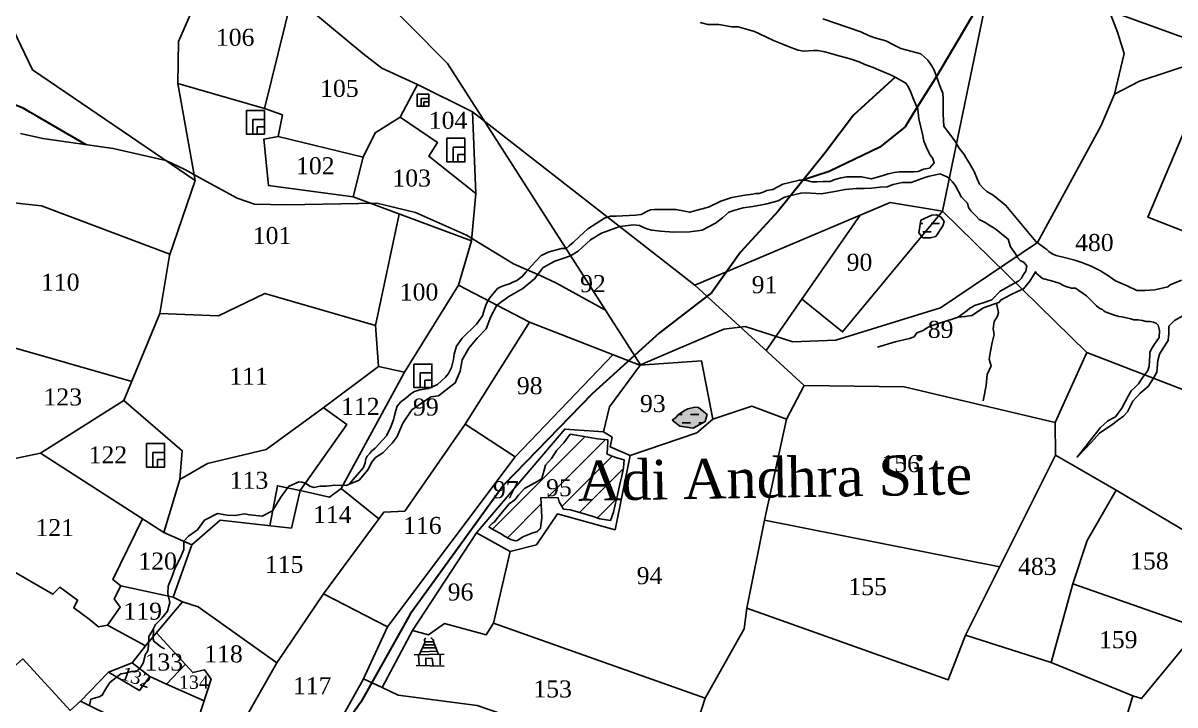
# Model space of a CAD drawing. Header units: inches. Extents: x 52 to 875, y -20 to 782.
# Drawn here: x 637.8 to 724.5, y 575.3 to 626.7 of the extents above; entities that cross this region are included whole.
import ezdxf

# ---------------------------------------------------------------- set-up
doc = ezdxf.new("R2010")
doc.units = ezdxf.units.IN
doc.header["$MEASUREMENT"] = 0
doc.linetypes.add('ACAD_ISO02W100', pattern=[15, 12, -3])
doc.linetypes.add('ACAD_ISO07W100', pattern=[3, 0, -3])
for name, color, linetype in [('CARTTRACK', 30, 'ACAD_ISO02W100'), ('NALA', 4, 'Continuous'), ('SQUAREWELL', 5, 'Continuous'), ('SURVEY_BND', 7, 'Continuous'), ('SURVEY_NO', 7, 'Continuous'), ('VILLAGE_AREA', 1, 'Continuous'), ('WATER_BODY', 4, 'Continuous')]:
    doc.layers.add(name, color=color, linetype=linetype)
doc.layers.add('FOOTPATH', color=150, linetype='ACAD_ISO07W100', lineweight=30)
doc.styles.get("Standard").update_dxf_attribs({"font": 'TIMES.TTF'})
pattern_1 = [(180, (-470.0725, 177.2036), (-0.625, -0.625), [0.625, -0.625])]

# ---------------------------------------------------------------- blocks, each defined once
blk = doc.blocks.new('1')
at = {"layer": 'CARTTRACK', "linetype": 'ByBlock'}
for points in [[(113.9117, 40.1984), (113.8781, 40.2857), (113.8138, 40.2857), (113.7713, 40.1903)], [(113.8036, 40.2627), (113.8826, 40.2648)], [(113.7309, 40.1894), (113.958, 40.1946)], [(113.7643, 40.1902), (113.7683, 40.1076)], [(113.7801, 40.2101), (113.9102, 40.2151)], [(113.7942, 40.2417), (113.8949, 40.2421)], [(113.9266, 40.1939), (113.9281, 40.1126)], [(113.7466, 40.108), (113.9565, 40.1035)], [(113.875, 40.1053), (113.8669, 40.1612), (113.8184, 40.1623), (113.8198, 40.1065)]]:
    blk.add_lwpolyline(points, dxfattribs=at)
for centre, radius, start, end in [((113.8273, 40.2976), 0.0179, 118.36159, 221.34343), ((113.8483, 40.2869), 0.0298, 357.78021, 75.61092)]:
    blk.add_arc(centre, radius, start, end, dxfattribs=at)

msp = doc.modelspace()

# ---------------------------------------------------------------- hatches: boundary and pattern name
at = {"layer": 'VILLAGE_AREA', "linetype": 'ByBlock'}
h = msp.add_hatch(dxfattribs=at)
h.set_pattern_fill('ANSI31', color=256, scale=10, angle=180, style=0)
h.set_pattern_definition([(225, (-470.0725, 177.2036), (0.8838835, -0.8838835), [])])
h.paths.add_polyline_path([(673.676, 589.577), (673.255, 589.087), (673.115, 588.993), (672.873, 588.721), (673.216, 588.511), (673.411, 588.402), (673.605, 588.308), (673.8, 588.215), (673.964, 588.091), (674.096, 587.997), (674.377, 587.857), (674.517, 587.771), (674.688, 587.74), (674.868, 587.67), (675.023, 587.709), (675.421, 587.974), (676.169, 588.277), (676.527, 588.379), (676.745, 588.596), (676.865, 589.435), (676.775, 590.95), (678.08, 590.919), (678.157, 590.62), (678.495, 590.068), (679.005, 590.001), (679.796, 589.794), (680.648, 589.548), (681.232, 589.341), (682.038, 589.218), (682.261, 589.832), (682.407, 590.523), (682.56, 591.113), (682.722, 591.938), (682.875, 592.544), (683.021, 593.166), (683.059, 593.768), (682.59, 593.907), (682.068, 594.075), (681.745, 594.244), (681.807, 594.582), (681.838, 595.28), (681.05, 595.37), (679.904, 595.556), (678.995, 595.706), (678.509, 595.071), (677.999, 594.511), (677.575, 593.877), (677.127, 593.367), (676.848, 592.378), (676.567, 592.183), (675.554, 591.611), (675.11, 591.129), (674.829, 590.778), (674.401, 590.459)])
h.paths.add_polyline_path([(676.858, 592.642), (679.193, 592.642), (679.193, 590.693), (676.858, 590.693)], flags=25)
h.paths.add_polyline_path([(679.257, 590.31), (692.518, 590.536), (692.483, 592.578), (679.222, 592.353)], flags=9)
at = {"layer": 'WATER_BODY', "linetype": 'ByBlock'}
h = msp.add_hatch(dxfattribs=at)
h.set_pattern_fill('DASH', color=256, scale=5, angle=180, style=0)
h.set_pattern_definition(pattern_1)
h.paths.add_polyline_path([(707.056, 611.416), (707.166, 611.737), (706.946, 612.05), (706.728, 612.154), (705.461, 610.621), (705.559, 610.495), (706.117, 610.495), (706.523, 610.605)])
h.paths.add_polyline_path([(706.728, 612.154), (706.574, 612.228), (706.244, 612.211), (705.407, 611.83), (705.263, 610.875), (705.461, 610.621)])
h = msp.add_hatch(dxfattribs=at)
h.set_pattern_fill('DASH', color=256, scale=10, style=0)
h.paths.add_polyline_path([(584.601, 346.356), (584.433, 346.797), (584.342, 347.051), (584.068, 347.375), (583.912, 347.596), (583.657, 347.831), (583.475, 348.002), (583.365, 348.093), (583.131, 348.193), (582.991, 348.311), (582.819, 348.406), (582.591, 348.478), (582.234, 348.55), (581.995, 348.642), (581.77, 348.649), (581.504, 348.596), (581.009, 348.405), (580.762, 348.216), (580.576, 347.912), (580.545, 347.583), (580.53, 347.158), (580.713, 346.633), (580.96, 346.319), (581.272, 345.829), (581.439, 345.476), (581.705, 345.282), (581.877, 345.092), (582.048, 344.982), (582.331, 344.872), (582.658, 344.781), (583.095, 344.724), (583.601, 344.751), (584.068, 344.963), (584.22, 345.13), (584.369, 345.286), (584.452, 345.461), (584.574, 345.942), (584.623, 346.048)])
h.paths.add_polyline_path([(616.328, 353.571), (616.221, 354.069), (616.135, 354.443), (615.991, 354.689), (615.793, 354.991), (615.68, 355.124), (615.546, 355.215), (615.386, 355.317), (615.118, 355.381), (614.706, 355.328), (614.47, 355.226), (614.197, 355.05), (613.855, 354.675), (613.662, 354.06), (613.624, 353.72), (613.683, 353.442), (613.726, 352.913), (614.004, 352.528), (614.202, 352.298), (614.486, 352.105), (614.866, 351.918), (615.294, 351.789), (615.61, 351.725), (615.835, 351.708), (615.974, 351.847), (616.065, 352.066), (616.119, 352.307), (616.172, 352.702), (616.242, 353.117)])
h.paths.add_polyline_path([(366.628, 584.481), (366.449, 585.31), (366.24, 585.858), (365.96, 586.325), (365.78, 586.394), (365.525, 586.57), (365.276, 586.574), (364.942, 586.574), (364.652, 586.35), (364.21, 585.984), (363.895, 585.596), (363.518, 585.161), (363.173, 584.717), (362.696, 584.325), (362.085, 583.956), (361.695, 583.673), (361.259, 583.282), (360.997, 582.702), (360.997, 582.121), (361.142, 581.652), (361.373, 581.435), (361.568, 581.299), (362.245, 581.236), (362.621, 581.25), (363.078, 581.263), (363.883, 581.579), (364.235, 581.76), (364.47, 581.923), (364.984, 582.137), (365.54, 582.53), (365.771, 582.819), (366.25, 583.32), (366.335, 583.498), (366.447, 583.726)])
h.paths.add_polyline_path([(689.311, 597.19), (688.652, 597.72), (688.384, 597.757), (687.853, 597.629), (687.603, 597.495), (687.115, 597.178), (686.944, 596.958), (686.682, 596.775), (687.261, 596.318), (688.262, 596.178), (689.153, 596.66)])
h = msp.add_hatch(dxfattribs=at)
h.set_pattern_fill('DASH', color=256, scale=5, angle=180, style=0)
h.set_pattern_definition(pattern_1)
h.paths.add_polyline_path([(687.853, 597.629), (687.603, 597.495), (687.115, 597.178), (686.944, 596.958), (686.682, 596.775), (687.261, 596.318), (688.262, 596.178), (689.153, 596.66), (689.311, 597.19), (688.652, 597.72), (688.384, 597.757)])

# ---------------------------------------------------------------- linework, layer by layer
at = {"layer": 'CARTTRACK', "linetype": 'ByBlock'}
for points in [[(719.983, 621.337), (720.719, 624.405), (720.226, 626.003), (719.119, 628.892), (716.535, 634.363), (714.65, 639.68), (716.734, 645.464), (717.24, 648.292), (716.674, 650.614), (716.915, 652.865), (718.018, 655.544), (720.044, 660.827), (720.789, 663.476), (722.517, 665.828), (725.798, 669.478)], [(726.059, 623.694), (721.869, 622.312), (719.983, 621.337), (718.971, 618.925), (714.195, 610.145), (706.877, 605.244), (698.999, 602.797), (695.774, 602.675), (692.183, 603.817), (690.566, 603.613), (684.295, 600.925), (669.761, 623.63), (663.942, 629.508)], [(681.652, 605.054), (677.902, 607.12), (676.734, 607.656), (674.722, 608.537), (671.177, 610.7), (667.332, 612.421), (664.439, 613.129), (657.656, 612.995), (655.208, 613.051), (653.905, 613.492), (651.319, 614.908), (649.959, 615.655), (648.533, 616.321), (644.575, 617.224), (639.272, 617.98), (637.586, 618.363)]]:
    msp.add_lwpolyline(points, dxfattribs=at)
at = {"layer": 'FOOTPATH', "linetype": 'ByBlock'}
for points in [[(714.713, 639.503), (712.87, 636.058), (711.508, 631.039), (708.269, 625.504), (706.584, 622.65), (704.887, 619.95), (704.229, 618.871), (702.305, 617.324), (698.502, 615.494), (696.487, 614.859)], [(642.534, 617.515), (638.809, 619.676), (638.285, 619.975), (637.785, 620.275), (637.085, 620.562), (635.972, 621.012), (635.51, 621.249), (633.789, 622.167), (632.726, 622.617), (631.751, 623.203), (630.889, 623.553), (630.014, 623.878), (628.183, 624.629), (625.789, 625.226), (625.008, 625.455), (622.896, 625.892), (619.171, 626.667), (616.735, 626.42), (615.667, 626.64), (614.934, 626.441)], [(703.464, 622.6), (700.33, 619.743), (698.171, 616.881), (694.65, 612.519), (691.833, 609.424), (689.674, 606.375), (685.726, 603.356), (680.656, 598.759), (673.983, 591.887), (666.936, 582.156), (663.22, 575.528), (661.342, 572.855), (657.775, 570.228), (658.197, 564.254), (659.859, 557.939), (659.988, 552.543)]]:
    msp.add_lwpolyline(points, dxfattribs=at)
at = {"layer": 'NALA'}
for points in [[(662.337, 591.949), (663.432, 593.197), (663.546, 593.56), (663.598, 593.851), (663.702, 594.048), (663.868, 594.235), (664.024, 594.422), (664.305, 594.651), (665.167, 595.595), (665.489, 596.27), (665.677, 596.785), (665.75, 597.128), (665.853, 597.501), (665.968, 597.813), (666.228, 598.145), (666.602, 598.425), (666.996, 598.747), (667.256, 598.924), (667.672, 599.059), (668.316, 599.142), (668.991, 599.453), (669.611, 600), (669.839, 600.291), (670.047, 600.727), (670.213, 601.34), (670.255, 601.734), (670.432, 602.336), (670.868, 602.949), (671.929, 604.001), (672.147, 604.271), (672.396, 604.624), (672.552, 605.195), (672.677, 605.496), (672.916, 605.963), (673.52, 606.677), (673.811, 606.832), (674.102, 606.936), (674.424, 607.04), (674.622, 607.133), (674.965, 607.279), (675.38, 607.59), (675.682, 607.943), (676.076, 608.39), (676.798, 609.174), (677.411, 609.454), (678.346, 609.693), (678.678, 609.703), (678.917, 609.911), (679.229, 610.149), (679.686, 610.606), (680.32, 611.177), (681.584, 611.999), (682.031, 612.144), (682.446, 612.144), (683.911, 612.217), (684.337, 612.269), (684.867, 612.528), (685.054, 612.622), (685.335, 612.632), (685.636, 612.632), (686.052, 612.643), (686.509, 612.643), (686.945, 612.643), (687.6, 612.518), (688.005, 612.435), (688.743, 612.632), (689.408, 612.809), (690.34, 613.268), (691.161, 613.548), (692.159, 613.725), (692.346, 613.756), (692.761, 613.797), (692.959, 613.849), (693.239, 613.849), (693.53, 613.943), (693.8, 614.067), (694.268, 614.15), (695.016, 614.555), (696.258, 614.859), (696.715, 614.859), (697.204, 614.724), (697.609, 614.713), (698.045, 614.755), (698.565, 614.755), (698.939, 614.9), (699.396, 615.014), (699.822, 615.108), (700.134, 615.108), (700.581, 615.108), (700.944, 615.108), (701.682, 614.942), (702.644, 615.222), (702.945, 615.326), (703.402, 615.419), (703.808, 615.482), (704.13, 615.482), (704.556, 615.471), (704.878, 615.471), (705.2, 615.513), (705.605, 615.668), (706.052, 615.762), (706.416, 616.146), (706.291, 616.526), (706.114, 616.734), (706, 616.931), (705.833, 617.305), (705.636, 617.782), (705.532, 618.322), (705.263, 619.467), (705.169, 620.193), (704.909, 620.827), (704.638, 621.521), (704.482, 621.853), (704.264, 622.154), (703.88, 622.382), (703.464, 622.6), (703.111, 622.777), (702.633, 622.984), (702.207, 623.161), (701.812, 623.337), (701.199, 623.566), (700.752, 623.763), (700.087, 624.002), (699.329, 624.199), (698.165, 624.521), (697.638, 624.608), (697.326, 624.608), (696.589, 624.566), (696.173, 624.649), (695.622, 624.857), (695.072, 625.075), (694.303, 625.366), (693.264, 625.875), (692.879, 626.061), (691.653, 626.404), (691.165, 626.414), (690.199, 626.571), (689.368, 626.571), (688.786, 626.717)], [(725.042, 607.319), (724.179, 606.974), (724.015, 606.802), (723.026, 606.593), (722.29, 606.539), (721.663, 606.548), (720.955, 606.893), (720.069, 607.255), (719.814, 607.437), (719.533, 607.645), (719.206, 607.845), (718.933, 608.018), (718.498, 608.253), (718.189, 608.39), (717.916, 608.489), (717.535, 608.644), (717.008, 608.834), (716.218, 609.016), (715.595, 609.164), (715.295, 609.3), (715.05, 609.482), (714.896, 609.618), (714.741, 609.727), (714.078, 610.235), (711.809, 612.942), (710.852, 613.726), (710.385, 613.996), (710.091, 614.241), (709.821, 614.56), (709.649, 614.953), (709.428, 615.492), (709.035, 616.154), (708.79, 616.547), (708.667, 616.792), (708.299, 617.258), (707.955, 617.822), (707.71, 618.141), (707.145, 618.925), (707.085, 619.801), (707.085, 620.164), (707.085, 620.572), (707.085, 620.966), (707.069, 621.404), (706.903, 621.752), (706.584, 622.65), (706.493, 622.937), (706.372, 623.179), (706.221, 623.482), (705.933, 623.89), (705.676, 624.117), (705.404, 624.359), (703.901, 624.76), (703.402, 625.033), (702.766, 625.335), (701.933, 625.577), (701.464, 625.743), (700.889, 626.016), (698.013, 627.014)], [(708.205, 604.516), (708.89, 605.028), (709.101, 605.218), (709.291, 605.313), (709.46, 605.397), (710.093, 605.608), (710.747, 605.84), (711.37, 606.483), (712.461, 607.089), (712.798, 607.257), (712.988, 607.468), (713.062, 607.605), (713.199, 607.806), (713.326, 608.006), (713.379, 608.365), (713.189, 608.639), (712.883, 608.808), (712.682, 609.019), (712.534, 609.293), (712.165, 609.838), (711.996, 610.397), (711.753, 610.586), (711.078, 611.135), (710.846, 611.282), (710.476, 611.514), (710.244, 611.651), (709.801, 611.894), (709.537, 612.158), (709.168, 612.548), (708.988, 612.801), (708.932, 613.124), (708.478, 613.567), (708.024, 614.432), (707.792, 614.717), (707.544, 614.996), (707.307, 615.128), (706.874, 615.318), (706.283, 615.191), (706.051, 615.16), (705.776, 615.075), (704.689, 614.685), (704.32, 614.685), (704.003, 614.685), (703.311, 614.527), (702.868, 614.337), (702.351, 614.316), (701.696, 614.242), (701.137, 614.211), (700.525, 614.211), (699.701, 614.158), (698.931, 614), (697.886, 613.82), (697.118, 613.861), (696.728, 613.892), (696.358, 613.882), (695.419, 613.65), (695.081, 613.555), (694.67, 613.302), (693.709, 613.049), (692.759, 612.869), (692.031, 612.753), (691.311, 612.561), (690.941, 612.435), (690.477, 612.023), (689.939, 611.602), (688.936, 611.074), (688.018, 610.948), (686.789, 610.924), (685.807, 611.008), (685.132, 611.082), (684.773, 611.177), (684.52, 611.282), (684.214, 611.43), (683.77, 611.483), (682.727, 611.347), (681.358, 610.86), (680.514, 610.365), (679.606, 609.51), (679.01, 609.146), (678.44, 608.946), (677.839, 608.735), (676.963, 608.271), (676.308, 607.427), (675.432, 606.689), (674.366, 606.077), (673.472, 605.422), (673.013, 604.576), (672.654, 603.654), (671.999, 602.937), (671.355, 602.189), (670.847, 601.31), (670.71, 600.466), (670.33, 599.58), (669.064, 598.61), (668.494, 598.536), (667.064, 597.542), (666.399, 596.546), (666.157, 596.019), (665.967, 595.545), (665.576, 595.038), (664.88, 594.3), (664.339, 593.947), (664.032, 593.578), (663.769, 593.04), (663.093, 592.26), (662.11, 591.855), (661.277, 591.876), (660.633, 591.792), (660.168, 591.803), (659.69, 591.706), (659.384, 591.79), (659.047, 592.017), (658.772, 592.106), (658.561, 592.117), (657.769, 591.769), (657.186, 590.966), (656.58, 589.929), (655.782, 589.542), (654.853, 589.627), (654.431, 589.701), (653.787, 589.574), (653.165, 589.606), (652.421, 589.742), (651.44, 589.236), (650.931, 588.515), (650.235, 588.019), (649.892, 587.644), (649.896, 587.014), (649.611, 586.37), (649.242, 585.643), (648.988, 584.944), (648.713, 584.269), (648.692, 583.699), (648.84, 583.022), (648.66, 582.379), (648.227, 581.841), (647.762, 581.362), (647.509, 580.877), (647.246, 580.459), (647.229, 579.763), (647.177, 579.392), (646.997, 579.131), (646.822, 578.46), (646.576, 578.049), (646.293, 577.839), (645.962, 577.845), (645.474, 577.711), (645.137, 577.659), (644.328, 576.992), (643.978, 576.443), (643.746, 576.045), (643.513, 575.928), (642.898, 575.746), (642.796, 575.26)], [(725.146, 604.64), (724.518, 604.273), (724.077, 603.841), (724.077, 603.287), (724.024, 602.765), (723.66, 602.194), (723.392, 601.745), (723.262, 601.269), (723.175, 600.393), (722.939, 599.922), (722.526, 599.295), (721.937, 598.811), (721.384, 598.206), (720.96, 597.397), (720.683, 597.06), (720.311, 596.818), (719.87, 596.472), (718.875, 595.789), (718.265, 595.102), (717.175, 593.987), (718.949, 596.209), (719.459, 596.685), (719.814, 596.892), (720.065, 597.03), (720.55, 597.679), (721.028, 598.566), (721.236, 598.981), (721.504, 599.197), (721.798, 599.517), (722.067, 599.932), (722.494, 600.517), (722.615, 600.846), (722.649, 601.676), (722.667, 601.866), (722.788, 602.151), (722.961, 602.411), (723.359, 602.99), (723.385, 603.526), (723.274, 603.937), (723.146, 604.039), (722.942, 604.141), (722.669, 604.209), (722.387, 604.209), (722.097, 604.286), (721.782, 604.329), (721.449, 604.337), (721.219, 604.397), (720.869, 604.482), (720.562, 604.559), (720.332, 604.576), (719.922, 604.704), (719.298, 604.921), (719.181, 605), (719.085, 605.105), (718.934, 605.168), (718.779, 605.268), (718.632, 605.386), (717.872, 606.147), (717.047, 606.703), (716.758, 606.703), (716.597, 606.757), (716.469, 606.8), (716.212, 606.885), (715.827, 607.099), (715.238, 607.27), (714.563, 607.431), (714.113, 607.827), (714.038, 607.955), (713.618, 607.248), (713.147, 606.67), (712.643, 606.446), (712.214, 606.242), (711.453, 605.846), (711.293, 605.621), (710.907, 605.503), (710.136, 605.236), (709.243, 604.655), (708.729, 604.569), (708.205, 604.516), (707.766, 604.366), (706.411, 603.956), (705.919, 603.753), (705.587, 603.529), (705.105, 603.347), (704.891, 603.047), (704.548, 602.929), (703.467, 602.662), (702.15, 602.256)], [(711.1, 605.562), (711.268, 604.871), (711.168, 604.616), (710.932, 604.207), (710.843, 603.638), (710.928, 603.214), (710.788, 602.626), (710.653, 601.978), (710.562, 601.376), (710.698, 600.85), (710.412, 600.202), (710.336, 599.39), (710.095, 598.231)]]:
    msp.add_lwpolyline(points, dxfattribs=at)
at = {"layer": 'NALA', "linetype": 'ByBlock'}
msp.add_lwpolyline([(648.428, 579.541), (648.16, 579.696), (647.624, 580.113), (647.587, 580.288), (647.595, 581.041)], dxfattribs=at)
at = {"layer": 'SQUAREWELL', "linetype": 'ByBlock'}
for points in [[(667.467, 621.32), (668.34, 621.32), (668.34, 620.416), (667.467, 620.416)], [(667.773, 621.002), (668.34, 621.002), (668.34, 620.416), (667.773, 620.416)], [(667.97, 620.76), (668.34, 620.76), (668.34, 620.416), (667.97, 620.416)]]:
    msp.add_lwpolyline(points, close=True, dxfattribs=at)
at = {"layer": 'SQUAREWELL'}
for points in [[(654.603, 620.094), (655.959, 620.094), (655.959, 618.32), (654.603, 618.32)], [(655.077, 619.422), (655.959, 619.422), (655.959, 618.32), (655.077, 618.32)], [(655.427, 618.879), (655.959, 618.879), (655.959, 618.32), (655.427, 618.32)], [(669.702, 618.004), (671.059, 618.004), (671.059, 616.23), (669.702, 616.23)], [(670.177, 617.332), (671.059, 617.332), (671.059, 616.23), (670.177, 616.23)], [(670.526, 616.79), (671.059, 616.79), (671.059, 616.23), (670.526, 616.23)], [(667.228, 600.998), (668.584, 600.998), (668.584, 599.224), (667.228, 599.224)], [(667.702, 600.326), (668.584, 600.326), (668.584, 599.224), (667.702, 599.224)], [(668.052, 599.783), (668.584, 599.783), (668.584, 599.224), (668.052, 599.224)], [(647.081, 595.014), (648.437, 595.014), (648.437, 593.24), (647.081, 593.24)], [(647.555, 594.342), (648.437, 594.342), (648.437, 593.24), (647.555, 593.24)], [(647.905, 593.8), (648.437, 593.8), (648.437, 593.24), (647.905, 593.24)]]:
    msp.add_lwpolyline(points, close=True, dxfattribs=at)
at = {"layer": 'SURVEY_BND'}
for points in [[(650.738, 614.815), (638.501, 623.173), (634.114, 632.254), (629.428, 635.694), (632.611, 639.616), (640.122, 637.361)], [(712.623, 636.439), (711.477, 634.67), (710.825, 630.83), (727.755, 624.676), (728.643, 626.058), (729.973, 630.361)], [(710.825, 630.83), (707.031, 612.522), (717.917, 601.865), (736.44, 594.699), (736.096, 592.715), (741.286, 590.802)], [(651.083, 628.939), (649.479, 625.305), (649.447, 622.127), (655.971, 620.246), (658.046, 628.711)], [(659.388, 627.706), (663.376, 624.381), (664.804, 623.294), (667.497, 622.063), (666.186, 619.599), (664.302, 618.419), (663.396, 616.578), (656.986, 618.139), (657.313, 619.77), (655.971, 620.246)], [(727.829, 624.651), (722.507, 612.061), (745.144, 603.221), (749.795, 609.324), (740.969, 612.37), (742.946, 619.434)], [(664.333, 603.913), (655.996, 606.316), (652.491, 604.63), (648.085, 604.813), (648.802, 609.171), (650.738, 614.815), (649.447, 622.127)], [(666.186, 619.599), (669.002, 617.686), (668.336, 616.665), (671.894, 613.837), (671.623, 619.996), (667.497, 622.063)], [(671.623, 619.996), (688.387, 606.939)], [(656.986, 618.139), (655.906, 617.938), (656.257, 614.439), (662.639, 613.586), (663.396, 616.578)], [(636.345, 602.439), (630.549, 604.897), (632.149, 613.674), (639.16, 612.927), (648.834, 609.266)], [(671.894, 613.837), (671.565, 610.28), (662.639, 613.586)], [(715.516, 596.602), (704.147, 599.291), (696.612, 599.372), (688.387, 606.939), (703.103, 613.174), (707.031, 612.522)], [(671.565, 610.28), (670.585, 606.927), (666.519, 600.374), (664.551, 600.811), (664.333, 603.913), (666.114, 612.299)], [(693.748, 602.006), (700.827, 612.209)], [(707.031, 612.522), (699.511, 603.418), (696.396, 605.943)], [(689.749, 596.848), (688.885, 601.233), (684.246, 600.921), (675.922, 604.146), (670.585, 606.927)], [(648.085, 604.813), (645.372, 598.241), (649.776, 594.462), (649.601, 592.287), (651.67, 593.499), (656.083, 594.553), (660.352, 597.678), (664.551, 600.811)], [(675.922, 604.146), (671.082, 596.46), (674.847, 593.996), (682.223, 601.705)], [(639.104, 594.276), (635.257, 593.487), (637.136, 598.404), (636.345, 602.439), (645.969, 599.688)], [(737.814, 584.385), (728.038, 586.811), (720.113, 591.505), (715.558, 594.123), (715.516, 596.602), (717.917, 601.865), (717.917, 601.865), (717.917, 601.865), (717.917, 601.865)], [(681.501, 595.886), (681.948, 597.778), (684.295, 600.925)], [(664.582, 589.327), (661.737, 591.61), (666.519, 600.374)], [(696.612, 599.372), (695.294, 596.835), (693.638, 589.231), (711.35, 585.724)], [(645.372, 598.241), (639.104, 594.276), (648.373, 588.315)], [(692.309, 582.614), (692.109, 581.048), (689.157, 575.827), (673.221, 581.466), (674.462, 586.867), (676.447, 587.377), (678.042, 589.713), (682.377, 588.514), (683.513, 594.094), (688.529, 595.811), (689.749, 596.848), (692.682, 597.834), (695.294, 596.835)], [(660.398, 597.713), (662.163, 596.439), (658.657, 591.463), (660.859, 590.96), (661.737, 591.61)], [(674.847, 593.996), (665.242, 581.187), (660.41, 583.684), (664.952, 589.828), (666.537, 589.925), (671.082, 596.46)], [(667.124, 580.934), (671.948, 588.28), (678.588, 596.097), (681.501, 595.886), (682.158, 595.483), (681.999, 594.764), (683.513, 594.094)], [(715.558, 594.123), (708.763, 580.561), (715.22, 578.507)], [(649.601, 592.287), (648.373, 588.315), (650.506, 587.374)], [(656.368, 588.814), (656.943, 591.833), (658.657, 591.463)], [(658.657, 591.463), (657.996, 588.634), (652.637, 589.226), (650.506, 587.374), (649.092, 583.439), (649.784, 583.079), (650.976, 582.717), (656.899, 578.485), (660.41, 583.684)], [(720.113, 591.505), (717.931, 587.707), (716.856, 584.441), (726.405, 581.107)], [(644.152, 581.315), (643.471, 581.194), (642.773, 581.766), (641.596, 582.619), (641.884, 583.211), (640.555, 584.187), (640.026, 583.659), (634.219, 586.988), (634.628, 587.934), (633.579, 588.369), (633.118, 587.806), (629.201, 589.818)], [(646.778, 589.341), (644.543, 584.773), (645.152, 584.286), (649.092, 583.439)], [(693.638, 589.231), (692.309, 582.614), (707.459, 577.204), (708.763, 580.561)], [(674.462, 586.867), (671.948, 588.28)], [(727.894, 586.896), (727.806, 584.431), (726.405, 581.107), (722.032, 575.799), (721.365, 576.005), (720.384, 572.708), (717.227, 568.856), (719.375, 568.237), (718.32, 567.313), (726.381, 563.805)], [(645.152, 584.286), (644.645, 583.31), (645.099, 582.681), (644.152, 581.315), (647.001, 579.775), (649.784, 583.079)], [(716.856, 584.441), (715.22, 578.507), (721.365, 576.005)], [(673.221, 581.466), (672.677, 580.602), (669.529, 581.445), (668.327, 580.602), (667.124, 580.934), (664.821, 576.639), (666.024, 576.051), (671.986, 575.284), (673.883, 574.616), (677.593, 572.34), (677.61, 570.47), (678.131, 570.26)], [(647.827, 580.755), (650.563, 577.746), (651.445, 577.966), (651.961, 577.265), (650.392, 572.458), (650.612, 572.066), (651.274, 571.846), (652.278, 573.033), (653.666, 572.785)], [(665.242, 581.187), (663.402, 577.234), (661.714, 574.209), (657.127, 570.987), (653.636, 572.731), (656.899, 578.485)], [(647.001, 579.775), (646.012, 578.495), (647.338, 577.445), (648.579, 576.877), (650, 578.365)], [(642.097, 575.606), (641.337, 574.897), (637.774, 578.781), (633.976, 575.431), (635.149, 574.941), (634.936, 573.854), (635.641, 573.612), (635.543, 573.005), (638.788, 572.844), (641.845, 572.042), (641.974, 571.421), (644.864, 570.165), (645.37, 571.032), (648.019, 569.708), (650.12, 571.635)], [(646.012, 578.495), (644.221, 577.791), (646.54, 576.397), (647.338, 577.445)], [(644.221, 577.791), (642.097, 575.606), (650.12, 571.635), (650.612, 572.066)], [(664.821, 576.639), (663.428, 577.289)], [(648.579, 576.877), (651.424, 575.62)], [(686.64, 568.017), (689.157, 575.827)]]:
    msp.add_lwpolyline(points, dxfattribs=at)
at = {"layer": 'VILLAGE_AREA'}
msp.add_lwpolyline([(676.775, 590.95), (676.865, 589.435), (676.745, 588.596), (676.527, 588.379), (676.169, 588.277), (675.421, 587.974), (675.023, 587.709), (674.868, 587.67), (674.688, 587.74), (674.517, 587.771), (674.377, 587.857), (674.096, 587.997), (673.964, 588.091), (673.8, 588.215), (673.605, 588.308), (673.411, 588.402), (673.216, 588.511), (672.873, 588.721), (673.115, 588.993), (673.255, 589.087), (673.676, 589.577), (674.401, 590.459), (674.829, 590.778), (675.11, 591.129), (675.554, 591.611), (676.567, 592.183), (676.848, 592.378), (677.127, 593.367), (677.575, 593.877), (677.999, 594.511), (678.509, 595.071), (678.995, 595.706), (679.904, 595.556), (681.05, 595.37), (681.838, 595.28), (681.807, 594.582), (681.745, 594.244), (682.068, 594.075), (682.59, 593.907), (683.059, 593.768), (683.021, 593.166), (682.875, 592.544), (682.722, 591.938), (682.56, 591.113), (682.407, 590.523), (682.261, 589.832), (682.038, 589.218), (681.232, 589.341), (680.648, 589.548), (679.796, 589.794), (679.005, 590.001), (678.495, 590.068), (678.157, 590.62), (678.08, 590.919), (676.775, 590.95)], dxfattribs=at)
at = {"layer": 'WATER_BODY', "linetype": 'ByBlock'}
for points in [[(706.946, 612.05), (707.166, 611.737), (707.056, 611.416), (706.523, 610.605), (706.117, 610.495), (705.559, 610.495), (705.263, 610.875), (705.407, 611.83), (706.244, 612.211), (706.574, 612.228)], [(686.682, 596.775), (687.261, 596.318), (688.262, 596.178), (689.153, 596.66), (689.311, 597.19), (688.652, 597.72), (688.384, 597.757), (687.853, 597.629), (687.603, 597.495), (687.115, 597.178), (686.944, 596.958)]]:
    msp.add_lwpolyline(points, close=True, dxfattribs=at)

# ---------------------------------------------------------------- block references
at = {"layer": 'CARTTRACK', "linetype": 'ByBlock', "xscale": 10, "yscale": 10, "zscale": 10}
msp.add_blockref('1', (-470.073, 177.204), dxfattribs=at)

# ---------------------------------------------------------------- texts
at = {"layer": 'SURVEY_NO', "linetype": 'ByBlock'}
msp.add_text('Adi Andhra Site', height=3, rotation=0.9741, dxfattribs=at).set_placement((679.591, 590.686))
at = {"layer": 'SURVEY_NO', "char_height": 1.282, "width": 2.5, "attachment_point": 1}
for s, insert in [('{\\fTimes New Roman|b0|i0|c0|p18;106}', (652.306, 626.255)), ('{\\fTimes New Roman|b0|i0|c0|p18;105}', (660.157, 622.407)), ('{\\fTimes New Roman|b0|i0|c0|p18;104}', (668.342, 620.001)), ('{\\fTimes New Roman|b0|i0|c0|p18;102}', (658.344, 616.575)), ('{\\fTimes New Roman|b0|i0|c0|p18;103}', (665.603, 615.65)), ('{\\fTimes New Roman|b0|i0|c0|p18;101}', (655.085, 611.32)), ('{\\fTimes New Roman|b0|i0|c0|p18;480}', (717.025, 610.792)), ('{\\fTimes New Roman|b0|i0|c0|p18;90}', (699.818, 609.308)), ('{\\fTimes New Roman|b0|i0|c0|p18;110}', (639.132, 607.806)), ('{\\fTimes New Roman|b0|i0|c0|p18;92}', (679.741, 607.694)), ('{\\fTimes New Roman|b0|i0|c0|p18;91}', (692.664, 607.617)), ('{\\fTimes New Roman|b0|i0|c0|p18;100}', (666.158, 607.065)), ('{\\fTimes New Roman|b0|i0|c0|p18;89}', (705.927, 604.248)), ('{\\fTimes New Roman|b0|i0|c0|p18;111}', (653.317, 600.725)), ('{\\fTimes New Roman|b0|i0|c0|p18;98}', (674.972, 600.008)), ('{\\fTimes New Roman|b0|i0|c0|p18;123}', (639.322, 599.158)), ('{\\fTimes New Roman|b0|i0|c0|p18;112}', (661.734, 598.447)), ('{\\fTimes New Roman|b0|i0|c0|p18;99}', (667.153, 598.401)), ('{\\fTimes New Roman|b0|i0|c0|p18;93}', (684.25, 598.664)), ('{\\fTimes New Roman|b0|i0|c0|p18;122}', (642.72, 594.795)), ('{\\fTimes New Roman|b0|i0|c0|p18;156}', (702.434, 594.138)), ('{\\fTimes New Roman|b0|i0|c0|p18;113}', (653.35, 592.885)), ('{\\fTimes New Roman|b0|i0|c0|p18;97}', (673.175, 592.174)), ('95', (677.179, 592.321)), ('{\\fTimes New Roman|b0|i0|c0|p18;114}', (659.621, 590.305)), ('{\\fTimes New Roman|b0|i0|c0|p18;121}', (638.716, 589.315)), ('{\\fTimes New Roman|b0|i0|c0|p18;116}', (666.405, 589.477)), ('{\\fTimes New Roman|b0|i0|c0|p18;120}', (646.466, 586.793)), ('{\\fTimes New Roman|b0|i0|c0|p18;115}', (655.995, 586.542)), ('{\\fTimes New Roman|b0|i0|c0|p18;158}', (721.168, 586.807)), ('{\\fTimes New Roman|b0|i0|c0|p18;94}', (684.002, 585.695)), ('{\\fTimes New Roman|b0|i0|c0|p18;483}', (712.727, 586.391)), ('{\\fTimes New Roman|b0|i0|c0|p18;155}', (699.942, 584.869)), ('{\\fTimes New Roman|b0|i0|c0|p18;96}', (669.767, 584.466)), ('{\\fTimes New Roman|b0|i0|c0|p18;119}', (645.341, 583.02)), ('{\\fTimes New Roman|b0|i0|c0|p18;159}', (718.823, 580.872)), ('{\\fTimes New Roman|b0|i0|c0|p18;118}', (651.427, 579.802)), ('{\\fTimes New Roman|b0|i0|c0|p18;133}', (646.932, 579.185)), ('{\\fTimes New Roman|b0|i0|c0|p18;117}', (658.108, 577.405)), ('{\\fTimes New Roman|b0|i0|c0|p18;153}', (676.218, 577.16))]:
    msp.add_mtext(s, dxfattribs=dict(at, insert=insert))
at = {"layer": 'SURVEY_NO', "insert": (645.401, 578.231), "char_height": 1, "width": 2.5, "attachment_point": 1, "rotation": 341.07622}
msp.add_mtext('{\\fTimes New Roman|b0|i0|c0|p18;132}', dxfattribs=at)
at = {"layer": 'SURVEY_NO', "insert": (649.514, 577.529), "char_height": 1, "width": 2.5, "attachment_point": 1, "line_spacing_factor": 0.8}
msp.add_mtext('{\\fTimes New Roman|b0|i0|c0|p18;134}', dxfattribs=at)

doc.saveas('drawing.dxf')
